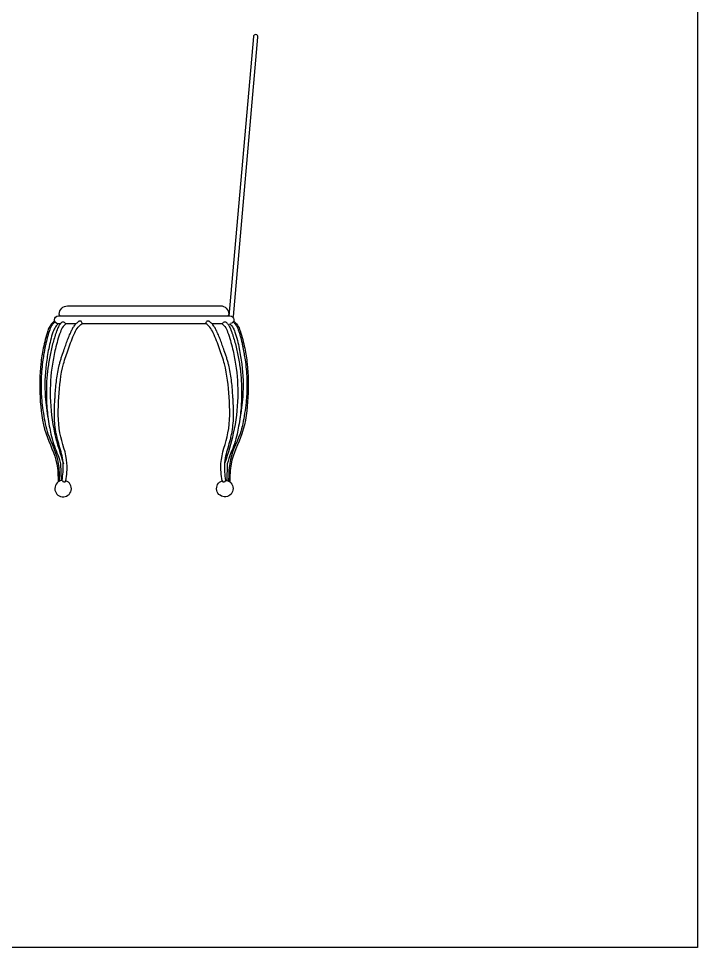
# Model space of a CAD drawing. Extents: x -42728 to 99010, y -18674 to 47645.
# Drawn here: x 86664 to 88141, y 31852 to 33875 of the extents above; entities that cross this region are included whole.
import ezdxf

# ---------------------------------------------------------------- set-up
doc = ezdxf.new("R2010")
doc.units = 0
doc.header["$LTSCALE"] = 100
doc.header["$MEASUREMENT"] = 0
doc.layers.get('0').update_dxf_attribs({"linetype": 'CONTINUOUS'})

# ---------------------------------------------------------------- blocks, each defined once
blk = doc.blocks.new('A$C4C541318')
for p, q in [((13091.7, 324.2), (13092.5, 287.2)), ((13454.5, 324.2), (13453.7, 287.2))]:
    blk.add_line(p, q)
for points in [[(13467.7, 645.2), (13521.1, 1253.4, 0.987979), (13511.1, 1254.4), (13457.8, 645.6)], [(13090.3, 646.2), (13088.7, 650.2, -0.39486), (13106.7, 668.2), (13439.5, 668.2, -0.414214), (13457.5, 650.2, -0.192582), (13455.9, 646.2, -0.628472)], [(13091.1, 629.2), (13086.7, 629.2, -1), (13086.7, 646.2), (13460.3, 646.2, -0.942246), (13461.3, 629.4)]]:
    blk.add_lwpolyline(points, format="xyb")
for points in [[(13125.4, 629.2), (13102.9, 629.2)], [(13407.9, 629.2), (13138.3, 629.2)], [(13443.3, 629.2), (13420.8, 629.2)]]:
    blk.add_lwpolyline(points)
for centre, radius, start, end in [((13097, 625.7), 6.84, 29.9369, 150.0631), ((13133.9, 630.5), 4.58, 340.1484, 141.6193), ((13412.3, 630.5), 4.58, 38.3807, 199.8516), ((13449.2, 625.7), 6.84, 29.9369, 150.0631), ((13099.3, 288.3), 3.8, 183.8142, 342.6863), ((13447, 288.3), 3.8, 197.3137, 356.1858)]:
    blk.add_arc(centre, radius, start, end)
blk.add_ellipse((13097.1, 270.2), major_axis=(-18, 0), ratio=1, start_param=4.803877, end_param=10.668475)
at = {"extrusion": (0, 0, -1)}
blk.add_ellipse((13449.1, 270.2), major_axis=(18, 0), ratio=1, start_param=4.803877, end_param=10.668475, dxfattribs=at)
for points in [[(13078.1, 635.2), (13069.7, 626.2), (13063.7, 613.4), (13053.9, 575.8), (13048.5, 542), (13046.9, 469.6), (13059.9, 389.6), (13083.5, 324), (13086.1, 284.6)], [(13102.9, 629.2), (13097.1, 623.3), (13091.1, 611), (13080.3, 574.6), (13073.7, 541.2), (13069.1, 469.4), (13078.7, 390.6), (13097.8, 324.2)], [(13103.3, 287.2), (13105.5, 325), (13090.3, 391.4), (13087.9, 469.6), (13097.9, 541.6), (13108.5, 574.2), (13122.5, 609.6), (13129.9, 621.8), (13137.7, 628.8)], [(13442.9, 287.2), (13440.7, 325), (13455.9, 391.4), (13458.3, 469.6), (13448.3, 541.6), (13437.7, 574.2), (13423.7, 609.6), (13416.3, 621.8), (13408.5, 628.8)], [(13468.1, 635.2), (13476.5, 626.2), (13482.5, 613.4), (13492.3, 575.8), (13497.7, 542), (13499.3, 469.6), (13486.3, 389.6), (13462.7, 324), (13460.1, 284.6)], [(13063.5, 389.6), (13086.5, 325), (13088.9, 286.2)], [(13482.7, 389.6), (13459.7, 325), (13457.3, 286.2)]]:
    blk.add_spline(points, degree=3)
for points, knots in [([(13079.3, 633.5), (13078.7, 632.9), (13078.1, 632.3), (13077, 631.1), (13076.4, 630.5), (13075.2, 629.1), (13074.6, 628.3), (13073.7, 627.1), (13073.4, 626.6), (13072.7, 625.6), (13072.4, 625.1), (13071.6, 623.7), (13071, 622.7), (13069.5, 619.6), (13068.7, 617.5), (13067.7, 614.9), (13067.5, 614.3), (13066.9, 612.6), (13066.5, 611.5), (13065.2, 607.8), (13064.4, 605.2), (13062.2, 597.5), (13060.9, 592.3), (13059.1, 584.3), (13058.5, 581.4), (13057.5, 576.2), (13057, 573.9), (13056.2, 569.2), (13055.8, 566.8), (13054.5, 559.8), (13053.8, 555.1), (13052.1, 543.6), (13051.3, 536.8), (13050.1, 523.2), (13049.6, 516.3), (13049, 500), (13048.9, 490.5), (13049.4, 477), (13049.7, 473.1), (13050.2, 465.2), (13050.6, 461.3), (13051.8, 449.6), (13052.9, 441.8), (13056.5, 418.4), (13059.5, 402.9), (13063.5, 389.6)], [2.134245, 2.134245, 2.134245, 2.134245, 4.382652, 4.382652, 6.545681, 6.545681, 8.81281, 8.81281, 10.167459, 10.167459, 11.522109, 11.522109, 14.231409, 14.231409, 20.095895, 20.095895, 21.790913, 21.790913, 25.180951, 25.180951, 32.909144, 32.909144, 48.365528, 48.365528, 57.026676, 57.026676, 64.057741, 64.057741, 71.088806, 71.088806, 85.150936, 85.150936, 105.207201, 105.207201, 125.263466, 125.263466, 153.124942, 153.124942, 164.683613, 164.683613, 176.242284, 176.242284, 199.359625, 199.359625, 246.223549, 246.223549, 246.223549, 246.223549]), ([(13086.7, 629.2), (13084.6, 627), (13079.3, 621.9), (13071.8, 603.3), (13065.6, 576), (13057.8, 529.1), (13056, 477.5), (13061.7, 437.9), (13064.5, 421.9)], [0, 0, 0, 0, 8.919641, 21.800635, 59.20117, 93.034881, 164.165887, 212.968827, 212.968827, 212.968827, 212.968827]), ([(13091.1, 629.2), (13090.9, 629), (13090.7, 628.8), (13090.3, 628.2), (13090.1, 627.9), (13089.6, 627.2), (13089.4, 626.9), (13088.7, 625.9), (13088.3, 625.2), (13087.1, 623.1), (13086.4, 621.8), (13085.2, 619.1), (13084.7, 617.7), (13083.9, 615.8), (13083.7, 615.1), (13083.2, 613.9), (13083, 613.4), (13082.7, 612.3), (13082.5, 611.7), (13081.9, 610.1), (13081.5, 609), (13080.4, 605.8), (13079.7, 603.7), (13077.7, 597.2), (13076.4, 592.9), (13074, 583.9), (13072.8, 579.3), (13070.6, 570), (13069.6, 565.3), (13066.7, 551.2), (13065.2, 541.7), (13062.7, 522.7), (13061.8, 513.1), (13060.5, 490.7), (13060.4, 477.8), (13061.3, 452), (13062.3, 439.2), (13064.8, 419.5), (13065.8, 412.7), (13068.1, 400.1), (13069.2, 394.4), (13073.7, 374.6), (13078.6, 360.8), (13087, 340.1), (13090, 330.8), (13091.7, 324.2)], [7.549208, 7.549208, 7.549208, 7.549208, 8.109901, 8.109901, 9.043147, 9.043147, 9.976394, 9.976394, 11.842887, 11.842887, 15.575872, 15.575872, 19.308858, 19.308858, 21.305844, 21.305844, 22.956208, 22.956208, 24.606573, 24.606573, 27.907301, 27.907301, 34.508758, 34.508758, 47.711672, 47.711672, 61.801583, 61.801583, 75.891494, 75.891494, 104.071316, 104.071316, 132.251137, 132.251137, 170.056599, 170.056599, 207.86206, 207.86206, 228.165333, 228.165333, 245.378814, 245.378814, 287.718499, 287.718499, 314.395399, 314.395399, 314.395399, 314.395399]), ([(13095, 288.1), (13095.8, 294.2), (13096.5, 300.1), (13097.4, 311.7), (13097.6, 317.3), (13097.2, 323.9), (13097.2, 325.1), (13096.9, 327.5), (13096.8, 328.7), (13096.4, 332.2), (13096, 334.6), (13094.5, 342.8), (13093, 348.7), (13089.7, 360.7), (13087.9, 366.8), (13085.4, 375.9), (13084.6, 378.8), (13083.4, 383.8), (13083, 385.8), (13082.2, 389.5), (13081.9, 391.2), (13081.2, 394.5), (13081, 396.2), (13080.2, 401.2), (13079.8, 404.6), (13078.7, 414.6), (13078.4, 421.3), (13078.1, 434.5), (13078.2, 440.9), (13078.6, 452.1), (13078.8, 456.8), (13079.2, 464.3), (13079.4, 467), (13079.9, 475.3), (13080.3, 480.8), (13081.2, 491.8), (13081.8, 497.3), (13083.7, 513.8), (13085.4, 524.8), (13088.4, 538.1), (13089, 540.5), (13090.4, 545.6), (13091.1, 548.3), (13092.7, 553.5), (13093.5, 556.2), (13096.1, 564), (13097.9, 569.1), (13100.3, 576), (13101, 577.9), (13102.4, 581.7), (13103, 583.6), (13105.1, 589.3), (13106.5, 593.1), (13108.7, 598.6), (13109.4, 600.4), (13111.6, 605.7), (13113.2, 609.2), (13115.1, 613.3), (13115.4, 613.9), (13115.9, 615.1), (13116.2, 615.7), (13117.2, 617.5), (13117.8, 618.7), (13119, 620.9), (13119.6, 621.8), (13120.9, 623.7), (13121.6, 624.7), (13122.7, 626.2), (13123.1, 626.6), (13124, 627.7), (13124.5, 628.2), (13125.5, 629.2), (13126, 629.7), (13127.5, 631.1), (13128.5, 631.9), (13129.9, 633.1), (13130.4, 633.5), (13130.8, 633.9)], [0, 0, 0, 0, 18.036049, 18.036049, 36.072098, 36.072098, 39.974314, 39.974314, 43.876529, 43.876529, 51.68096, 51.68096, 70.567264, 70.567264, 89.453569, 89.453569, 98.239157, 98.239157, 104.154642, 104.154642, 109.017234, 109.017234, 113.879826, 113.879826, 123.60501, 123.60501, 143.055379, 143.055379, 161.908385, 161.908385, 175.78605, 175.78605, 183.914741, 183.914741, 200.172125, 200.172125, 216.429508, 216.429508, 248.944275, 248.944275, 256.141443, 256.141443, 264.15739, 264.15739, 272.173337, 272.173337, 288.205231, 288.205231, 294.203956, 294.203956, 300.202681, 300.202681, 312.200132, 312.200132, 317.763029, 317.763029, 328.888824, 328.888824, 330.717317, 330.717317, 332.545809, 332.545809, 336.202794, 336.202794, 338.95961, 338.95961, 341.901563, 341.901563, 343.409745, 343.409745, 345.116564, 345.116564, 346.823382, 346.823382, 350.23702, 350.23702, 351.91034, 351.91034, 351.91034, 351.91034]), ([(13451.2, 288.1), (13450.4, 294.2), (13449.7, 300.1), (13448.8, 311.7), (13448.6, 317.3), (13449, 323.9), (13449.1, 325.1), (13449.3, 327.5), (13449.4, 328.7), (13449.8, 332.2), (13450.2, 334.6), (13451.7, 342.8), (13453.2, 348.7), (13456.5, 360.7), (13458.3, 366.8), (13460.8, 375.9), (13461.6, 378.8), (13462.8, 383.8), (13463.2, 385.8), (13464, 389.5), (13464.4, 391.2), (13465, 394.5), (13465.3, 396.2), (13466, 401.2), (13466.5, 404.6), (13467.5, 414.6), (13467.8, 421.3), (13468.1, 434.5), (13468, 440.9), (13467.6, 452.1), (13467.4, 456.8), (13467, 464.3), (13466.8, 467), (13466.3, 475.3), (13465.9, 480.8), (13465, 491.8), (13464.4, 497.3), (13462.5, 513.8), (13460.8, 524.8), (13457.8, 538.1), (13457.2, 540.5), (13455.9, 545.6), (13455.1, 548.3), (13453.5, 553.5), (13452.7, 556.2), (13450.1, 564), (13448.3, 569.1), (13445.9, 576), (13445.2, 577.9), (13443.9, 581.7), (13443.2, 583.6), (13441.1, 589.3), (13439.7, 593.1), (13437.5, 598.6), (13436.8, 600.4), (13434.6, 605.7), (13433.1, 609.2), (13431.1, 613.3), (13430.8, 613.9), (13430.3, 615.1), (13430, 615.7), (13429.1, 617.5), (13428.4, 618.7), (13427.2, 620.9), (13426.6, 621.8), (13425.3, 623.7), (13424.6, 624.7), (13423.5, 626.2), (13423.1, 626.6), (13422.2, 627.7), (13421.7, 628.2), (13420.7, 629.2), (13420.2, 629.7), (13418.7, 631.1), (13417.8, 631.9), (13416.3, 633.1), (13415.9, 633.5), (13415.4, 633.9)], [0, 0, 0, 0, 18.036049, 18.036049, 36.072098, 36.072098, 39.974314, 39.974314, 43.876529, 43.876529, 51.68096, 51.68096, 70.567264, 70.567264, 89.453569, 89.453569, 98.239157, 98.239157, 104.154642, 104.154642, 109.017234, 109.017234, 113.879826, 113.879826, 123.60501, 123.60501, 143.055379, 143.055379, 161.908385, 161.908385, 175.78605, 175.78605, 183.914741, 183.914741, 200.172125, 200.172125, 216.429508, 216.429508, 248.944275, 248.944275, 256.141443, 256.141443, 264.15739, 264.15739, 272.173337, 272.173337, 288.205231, 288.205231, 294.203956, 294.203956, 300.202681, 300.202681, 312.200132, 312.200132, 317.763029, 317.763029, 328.888824, 328.888824, 330.717317, 330.717317, 332.545809, 332.545809, 336.202794, 336.202794, 338.95961, 338.95961, 341.901563, 341.901563, 343.409745, 343.409745, 345.116564, 345.116564, 346.823382, 346.823382, 350.23702, 350.23702, 351.91034, 351.91034, 351.91034, 351.91034]), ([(13443.3, 629.2), (13445.4, 627.3), (13450.9, 622.3), (13458.2, 603.2), (13466.1, 576), (13475.5, 528.8), (13479.3, 466.9), (13470.6, 394.2), (13456, 347.7), (13449.2, 326.6)], [0, 0, 0, 0, 8.273452, 21.958845, 59.927253, 93.973105, 165.920307, 245.302925, 311.837004, 311.837004, 311.837004, 311.837004]), ([(13455.2, 629.2), (13455.3, 629), (13455.5, 628.8), (13455.9, 628.2), (13456.1, 627.9), (13456.6, 627.2), (13456.9, 626.9), (13457.5, 625.9), (13458, 625.2), (13459.1, 623.1), (13459.8, 621.8), (13461, 619.1), (13461.6, 617.7), (13462.3, 615.8), (13462.6, 615.1), (13463, 613.9), (13463.2, 613.4), (13463.6, 612.3), (13463.8, 611.7), (13464.3, 610.1), (13464.7, 609), (13465.8, 605.8), (13466.5, 603.7), (13468.5, 597.2), (13469.8, 592.9), (13472.3, 583.9), (13473.4, 579.3), (13475.6, 570), (13476.6, 565.3), (13479.5, 551.2), (13481, 541.7), (13483.5, 522.7), (13484.4, 513.1), (13485.7, 490.7), (13485.8, 477.8), (13485, 452), (13483.9, 439.2), (13481.4, 419.5), (13480.4, 412.7), (13478.1, 400.1), (13477, 394.4), (13472.5, 374.6), (13467.6, 360.8), (13459.2, 340.1), (13456.2, 330.8), (13454.5, 324.2)], [7.549208, 7.549208, 7.549208, 7.549208, 8.109901, 8.109901, 9.043147, 9.043147, 9.976394, 9.976394, 11.842887, 11.842887, 15.575872, 15.575872, 19.308858, 19.308858, 21.305844, 21.305844, 22.956208, 22.956208, 24.606573, 24.606573, 27.907301, 27.907301, 34.508758, 34.508758, 47.711672, 47.711672, 61.801583, 61.801583, 75.891494, 75.891494, 104.071316, 104.071316, 132.251137, 132.251137, 170.056599, 170.056599, 207.86206, 207.86206, 228.165333, 228.165333, 245.378814, 245.378814, 287.718499, 287.718499, 314.395399, 314.395399, 314.395399, 314.395399]), ([(13459.5, 629.2), (13461.6, 627), (13466.9, 621.9), (13474.4, 603.3), (13480.6, 576), (13488.4, 529.1), (13490.3, 477.5), (13484.5, 437.9), (13481.7, 421.9)], [0, 0, 0, 0, 8.919641, 21.800635, 59.20117, 93.034881, 164.165887, 212.968827, 212.968827, 212.968827, 212.968827]), ([(13466.9, 633.5), (13467.5, 632.9), (13468.1, 632.3), (13469.3, 631.1), (13469.8, 630.5), (13471, 629.1), (13471.6, 628.3), (13472.5, 627.1), (13472.9, 626.6), (13473.5, 625.6), (13473.8, 625.1), (13474.7, 623.7), (13475.2, 622.7), (13476.7, 619.6), (13477.6, 617.5), (13478.5, 614.9), (13478.7, 614.3), (13479.3, 612.6), (13479.7, 611.5), (13481, 607.8), (13481.8, 605.2), (13484, 597.5), (13485.3, 592.3), (13487.1, 584.3), (13487.7, 581.4), (13488.7, 576.2), (13489.2, 573.9), (13490, 569.2), (13490.5, 566.8), (13491.7, 559.8), (13492.4, 555.1), (13494.1, 543.6), (13494.9, 536.8), (13496.1, 523.2), (13496.6, 516.3), (13497.3, 500), (13497.3, 490.5), (13496.8, 477), (13496.6, 473.1), (13496, 465.2), (13495.6, 461.3), (13494.4, 449.6), (13493.4, 441.8), (13489.7, 418.4), (13486.7, 402.9), (13482.7, 389.6)], [2.134245, 2.134245, 2.134245, 2.134245, 4.382652, 4.382652, 6.545681, 6.545681, 8.81281, 8.81281, 10.167459, 10.167459, 11.522109, 11.522109, 14.231409, 14.231409, 20.095895, 20.095895, 21.790913, 21.790913, 25.180951, 25.180951, 32.909144, 32.909144, 48.365528, 48.365528, 57.026676, 57.026676, 64.057741, 64.057741, 71.088806, 71.088806, 85.150936, 85.150936, 105.207201, 105.207201, 125.263466, 125.263466, 153.124942, 153.124942, 164.683613, 164.683613, 176.242284, 176.242284, 199.359625, 199.359625, 246.223549, 246.223549, 246.223549, 246.223549])]:
    blk.add_open_spline(points, degree=3, knots=knots)

msp = doc.modelspace()

# ---------------------------------------------------------------- linework, layer by layer
for p, q in [((88141.13607, 38785.84455), (88141.13607, 31851.65834)), ((88141.13607, 31851.65834), (73264.71559, 31851.65834))]:
    msp.add_line(p, q)

# ---------------------------------------------------------------- block references
msp.add_blockref('A$C4C541318', (73663.55097, 32580.75773))

doc.saveas('drawing.dxf')
